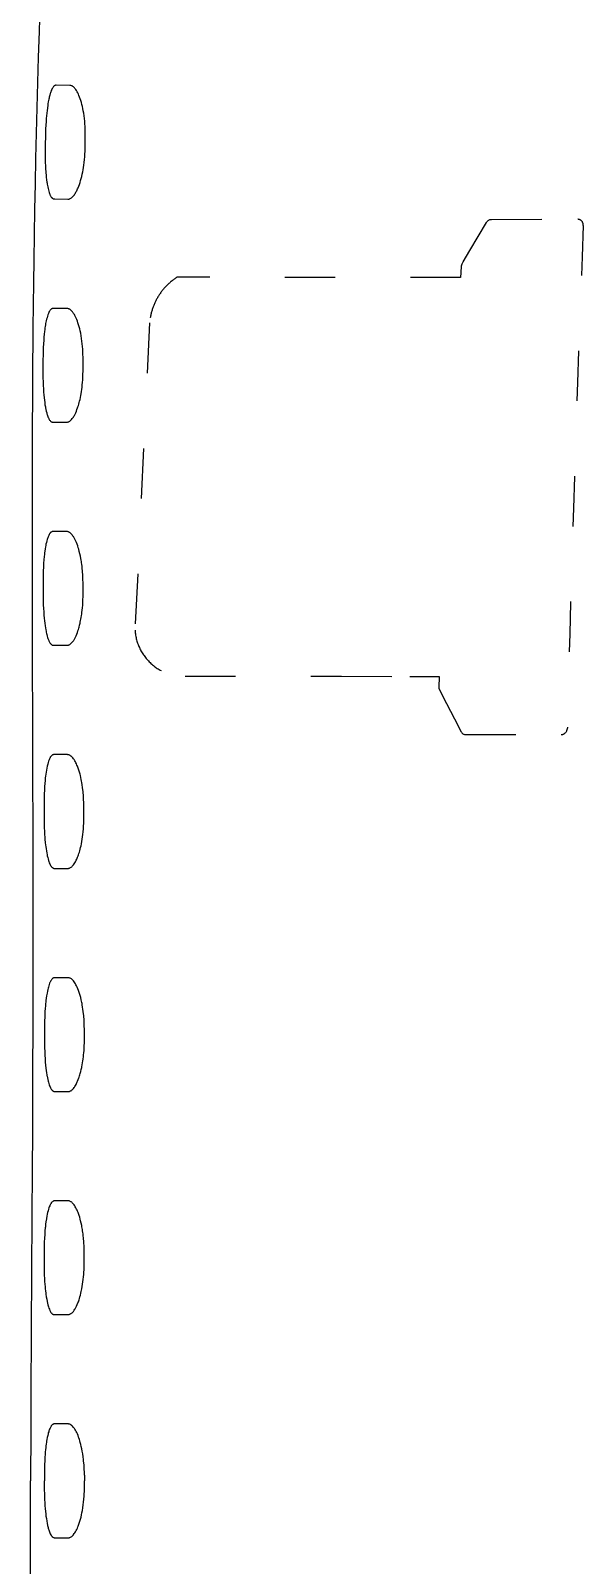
# Model space of a CAD drawing. Extents: x -62750 to 17911, y -49048 to 6133.
# Drawn here: x -2187 to -865, y -25361 to -21692 of the extents above; entities that cross this region are included whole.
import ezdxf

# ---------------------------------------------------------------- set-up
doc = ezdxf.new("R2010")
doc.units = 0
doc.linetypes.add('ACAD_ISO03W100', pattern=[30, 12, -18])
doc.layers.get('0').update_dxf_attribs({"linetype": 'CONTINUOUS'})
doc.layers.add('CargoDoors', color=7, linetype='ACAD_ISO03W100')

msp = doc.modelspace()

# ---------------------------------------------------------------- linework, layer by layer
at = {"color": 7}
for p, q in [((-2093.7, -21822.7), (-2126.5, -21822.2)), ((-2157.8, -23011.2), (-2157.7, -23039.2)), ((-2155.5, -23544.6), (-2155.4, -23572.6)), ((-2154.4, -24085), (-2154.4, -24106)), ((-2059.1, -24106), (-2059.1, -24078)), ((-2155.2, -24611.4), (-2155.3, -24639.4)), ((-2187.5, -42697.5), (-2187.5, -25158.8)), ((-2130.4, -25294.8), (-2097.4, -25294.8))]:
    msp.add_line(p, q, dxfattribs=at)
at = {"color": 7, "ltscale": 0.349851}
msp.add_line((-2057.3, -21973.2), (-2057, -21959.3), dxfattribs=at)
at = {"color": 7, "ltscale": 0.349755}
msp.add_line((-2057, -21959.3), (-2056.8, -21945.3), dxfattribs=at)
at = {"color": 7, "ltscale": 0.350052}
msp.add_line((-2062.2, -22492), (-2062.1, -22478), dxfattribs=at)
at = {"color": 7, "ltscale": 0.350051}
msp.add_line((-2062.2, -22506), (-2062.2, -22492), dxfattribs=at)
at = {"color": 7, "ltscale": 0.349953}
for p, q in [((-2062.2, -23025.2), (-2062.2, -23011.2)), ((-2062.1, -23039.2), (-2062.2, -23025.2)), ((-2060.3, -23558.6), (-2060.3, -23544.6)), ((-2060.2, -23572.6), (-2060.3, -23558.6))]:
    msp.add_line(p, q, dxfattribs=at)
at = {"color": 7, "ltscale": 0.174902}
msp.add_line((-2154.4, -24078), (-2154.4, -24085), dxfattribs=at)
at = {"color": 7, "ltscale": 0.349756}
msp.add_line((-2059.5, -24625.4), (-2059.5, -24611.4), dxfattribs=at)
at = {"color": 7, "ltscale": 0.349561}
msp.add_line((-2059.6, -24639.4), (-2059.5, -24625.4), dxfattribs=at)
at = {"color": 7, "ltscale": 0.349316}
msp.add_line((-2154.8, -25158.8), (-2154.8, -25172.8), dxfattribs=at)
at = {"color": 7, "ltscale": 0.002832}
msp.add_line((-2154.1, -25158.7), (-2154.1, -25158.8), dxfattribs=at)
at = {"color": 7, "ltscale": 0.349658}
msp.add_line((-2058.9, -25172.8), (-2058.9, -25158.8), dxfattribs=at)
at = {"color": 7, "ltscale": 0.001709}
msp.add_line((-2058.8, -25158.8), (-2058.8, -25158.7), dxfattribs=at)
at = {"color": 7}
for points in [[(-2166.1, -21663.8), (-2167.2, -21694.1), (-2169.2, -21754.9), (-2171.1, -21815.6), (-2172.8, -21876.3), (-2174.3, -21936.9), (-2175.8, -21997.6), (-2177, -22058.3), (-2178.2, -22119), (-2179.2, -22179.6), (-2180.1, -22240.3), (-2180.8, -22294.2), (-2181.5, -22348.1), (-2182, -22402.1), (-2182.4, -22442.5), (-2182.7, -22482.9), (-2183.2, -22563.8), (-2183.6, -22644.7), (-2183.8, -22725.6), (-2183.9, -22783.3), (-2184, -22840.9), (-2184, -22904.7), (-2183.9, -22968.5), (-2183.8, -23049.5), (-2183.7, -23103.5), (-2183.5, -23211.6), (-2183.2, -23333.3), (-2182.8, -23454.9), (-2182.5, -23617.4), (-2182.4, -23698.6), (-2182.3, -23820.5), (-2182.3, -23942.5), (-2182.5, -24064.5), (-2182.8, -24186.6), (-2183.3, -24308.6), (-2183.9, -24430.6), (-2184.4, -24511.8), (-2185.4, -24674.3), (-2186.1, -24782.2), (-2186.4, -24836.2), (-2186.8, -24917.2), (-2187.2, -24997.7), (-2187.3, -25038), (-2187.4, -25078.3), (-2187.5, -25118.5), (-2187.5, -25158.8)], [(-2126.5, -21822.2), (-2127.1, -21822.2), (-2127.6, -21822.3), (-2128.4, -21822.5), (-2129.2, -21822.7), (-2130, -21823.1), (-2130.5, -21823.5), (-2131, -21823.8), (-2132, -21824.7), (-2132.9, -21825.7), (-2133.9, -21826.9), (-2134.8, -21828.3), (-2135.4, -21829.2), (-2136, -21830.3), (-2137.1, -21832.5), (-2138.2, -21834.9), (-2138.8, -21836.6), (-2139.4, -21838.3), (-2140.1, -21840.1), (-2140.7, -21842.1), (-2141.9, -21846.1), (-2142.9, -21850.5)], [(-2073.4, -21843.5), (-2074.8, -21840.5), (-2076.3, -21837.7), (-2077.9, -21835.1), (-2079.4, -21832.8), (-2080.2, -21831.7), (-2081.1, -21830.6), (-2081.8, -21829.7), (-2082.6, -21828.8), (-2083.4, -21828), (-2084.1, -21827.3), (-2085.2, -21826.3), (-2086.3, -21825.5), (-2087.3, -21824.8), (-2088.6, -21824.1), (-2089.9, -21823.5), (-2091.2, -21823.1), (-2092.5, -21822.8), (-2093.1, -21822.7), (-2093.7, -21822.7)], [(-2145.3, -21861.7), (-2146.1, -21866.5), (-2146.6, -21869.9), (-2147.6, -21876.9)], [(-2060.6, -21889.2), (-2061.6, -21883.2), (-2062.6, -21878), (-2063.8, -21872.9), (-2064.9, -21868), (-2066.2, -21863.3), (-2067.5, -21858.8), (-2069, -21854.5), (-2070.4, -21850.5), (-2071.9, -21846.9), (-2073.4, -21843.5)], [(-2147.6, -21876.9), (-2148.3, -21882.8), (-2149, -21889.1), (-2149.7, -21895.6), (-2150.2, -21902.2), (-2150.7, -21909), (-2151.3, -21917.6), (-2151.7, -21926.3), (-2152, -21935), (-2152.2, -21943.8)], [(-2056.8, -21945.3), (-2056.8, -21939.4), (-2056.8, -21933.5), (-2057, -21927.7), (-2057.2, -21921.1), (-2057.7, -21914.5), (-2058.2, -21908), (-2058.9, -21901.7), (-2059.7, -21895.4), (-2060.6, -21889.2)], [(-2152.7, -21971.8), (-2152.8, -21981.1), (-2152.8, -21990.4), (-2152.7, -21999.6), (-2152.5, -22008.7), (-2152.3, -22013.7), (-2152, -22018.7), (-2151.7, -22023.5)], [(-2062.9, -22029.5), (-2062, -22024.3), (-2061.1, -22018.9), (-2060.3, -22013.4), (-2059.5, -22006.9), (-2058.8, -22000.2), (-2058.2, -21993.5), (-2057.7, -21986.8), (-2057.4, -21980), (-2057.3, -21973.2)], [(-2150.4, -22040.9), (-2150.2, -22042.3), (-2149.5, -22048.3), (-2148.8, -22054)], [(-2077.4, -22074.9), (-2076.3, -22072.7), (-2075.2, -22070.3), (-2074.1, -22067.8), (-2072.5, -22063.8), (-2070.9, -22059.5), (-2069.4, -22055), (-2067.9, -22050.3), (-2066.6, -22045.4), (-2065.3, -22040.2), (-2064.1, -22034.9), (-2062.9, -22029.5)], [(-2148, -22058.7), (-2147.4, -22062), (-2146.8, -22065.2), (-2146, -22069), (-2145.2, -22072.5), (-2144.3, -22075.7), (-2143.4, -22078.6), (-2142.4, -22081.3), (-2141.9, -22082.7), (-2141.3, -22084.1), (-2140.7, -22085.3), (-2140.1, -22086.5), (-2139.2, -22088.2), (-2138.2, -22089.6), (-2137.2, -22090.9), (-2136.7, -22091.4), (-2136.2, -22091.9), (-2135.3, -22092.6), (-2134.4, -22093.2), (-2133.6, -22093.6), (-2132.7, -22093.9), (-2131.8, -22094.1), (-2131.2, -22094.1), (-2129.8, -22094.1), (-2098.3, -22094.6)], [(-2098.3, -22094.6), (-2097.4, -22094.6), (-2096.5, -22094.5), (-2095.6, -22094.3), (-2094.9, -22094.1), (-2094.2, -22093.9), (-2092.8, -22093.3), (-2091.5, -22092.6), (-2090.1, -22091.6), (-2088.7, -22090.6), (-2087.3, -22089.2), (-2085.8, -22087.7), (-2084.3, -22086), (-2082.9, -22084.1), (-2081.7, -22082.3), (-2080.4, -22080.3), (-2079.2, -22078.2), (-2078.3, -22076.6), (-2077.4, -22074.9)], [(-2100.7, -22355.9), (-2112.9, -22355.8), (-2132.7, -22355.7), (-2133.4, -22355.7), (-2134.4, -22355.8), (-2134.9, -22355.8), (-2135.3, -22355.9), (-2135.8, -22356.1), (-2136.8, -22356.5), (-2137.3, -22356.8), (-2137.8, -22357.1), (-2138.8, -22358), (-2139.8, -22358.9), (-2140.8, -22360.1), (-2141.7, -22361.4), (-2142.3, -22362.3), (-2142.9, -22363.3), (-2144, -22365.5), (-2145, -22367.8), (-2145.6, -22369.3), (-2146.2, -22370.9), (-2147.4, -22374.3), (-2148.4, -22378), (-2149.4, -22381.8), (-2150.4, -22385.9), (-2151, -22388.9), (-2151.6, -22392)], [(-2080.4, -22375.6), (-2081.7, -22373.1), (-2083, -22370.7), (-2083.8, -22369.3), (-2084.7, -22367.9), (-2085.5, -22366.7), (-2086.3, -22365.6), (-2087.6, -22363.9), (-2088.9, -22362.4), (-2090.3, -22361), (-2091.6, -22359.8), (-2092.4, -22359.2), (-2093.1, -22358.6), (-2094.1, -22357.9), (-2095.1, -22357.4), (-2096.1, -22356.9), (-2097.3, -22356.5), (-2098.4, -22356.1), (-2099.5, -22356), (-2100.7, -22355.9)], [(-2066.7, -22421.2), (-2067.8, -22415.4), (-2069, -22409.7), (-2070.2, -22404.6), (-2071.5, -22399.7), (-2072.9, -22395.1), (-2074.3, -22390.7), (-2075.8, -22386.4), (-2077.3, -22382.5), (-2078.8, -22378.9), (-2080.4, -22375.6)], [(-2151.6, -22392), (-2152.1, -22395.1), (-2152.7, -22398.7), (-2153.3, -22402.4), (-2153.8, -22406.5), (-2154.3, -22410.7), (-2155.1, -22417.5), (-2155.7, -22424.4), (-2156.3, -22431.4), (-2156.9, -22440.4), (-2157.4, -22449.5), (-2157.7, -22458.8), (-2157.9, -22468.2), (-2158, -22477.7)], [(-2062.1, -22478), (-2062.1, -22472.1), (-2062.3, -22466.1), (-2062.5, -22460.2), (-2062.9, -22453.5), (-2063.4, -22446.8), (-2064, -22440.3), (-2064.8, -22433.8), (-2065.7, -22427.4), (-2066.7, -22421.2)], [(-2158.1, -22505.7), (-2158.1, -22513.8), (-2158, -22521.9), (-2157.8, -22531.3), (-2157.4, -22540.2), (-2157, -22548.4), (-2156.5, -22556), (-2155.9, -22562.7), (-2155.3, -22569.3), (-2154.6, -22575.4), (-2153.9, -22581), (-2153.2, -22586.1), (-2152.3, -22591)], [(-2075.2, -22593.8), (-2074.4, -22591.5), (-2073.4, -22588.2), (-2072.4, -22584.8), (-2071.3, -22581.1), (-2070.4, -22577.3), (-2069.4, -22573.2), (-2068.5, -22569), (-2067.6, -22564.4), (-2066.7, -22559.8), (-2065.9, -22554.7), (-2065.2, -22549.6), (-2064.5, -22544.4), (-2063.9, -22538.8), (-2063.4, -22533.2), (-2062.9, -22526.4), (-2062.5, -22519.6), (-2062.3, -22512.8), (-2062.2, -22506)], [(-2151.8, -22593.8), (-2151.1, -22597.6), (-2150.3, -22601.3), (-2149.2, -22605.6), (-2148.6, -22607.6), (-2148, -22609.6), (-2147.2, -22612), (-2146.4, -22614.4), (-2145.5, -22616.5), (-2144.9, -22617.8), (-2144.3, -22619.1), (-2143.7, -22620.2), (-2143.1, -22621.2), (-2142.2, -22622.7), (-2141.2, -22624), (-2140.2, -22625.1), (-2139.2, -22626), (-2138.7, -22626.4), (-2138.2, -22626.7), (-2137.6, -22627), (-2137.1, -22627.3), (-2136.4, -22627.5), (-2135.7, -22627.7), (-2134.8, -22627.8), (-2133.8, -22627.8), (-2101.6, -22627.9)], [(-2081.3, -22608.5), (-2079.7, -22605.1), (-2078.2, -22601.6), (-2076.7, -22597.8), (-2075.2, -22593.8)], [(-2101.6, -22627.9), (-2101, -22627.9), (-2100.3, -22627.8), (-2099.7, -22627.7), (-2099, -22627.6), (-2097.7, -22627.2), (-2096.3, -22626.6), (-2095, -22625.9), (-2093.7, -22625), (-2092.4, -22624), (-2090.9, -22622.6), (-2089.5, -22621.1), (-2088.1, -22619.4), (-2086.7, -22617.5), (-2085.4, -22615.7), (-2084.2, -22613.8), (-2083, -22611.8), (-2082.2, -22610.1), (-2081.3, -22608.5)], [(-2101.4, -22889.2), (-2109.5, -22889.2), (-2133.5, -22889.2), (-2134.3, -22889.2), (-2135.1, -22889.3), (-2135.6, -22889.3), (-2136.1, -22889.5), (-2137.1, -22889.8), (-2138, -22890.4), (-2139, -22891), (-2139.9, -22891.9), (-2140.5, -22892.5), (-2141, -22893.1), (-2141.6, -22893.9), (-2142.2, -22894.7), (-2143.2, -22896.4), (-2144.3, -22898.4), (-2145.1, -22900.2), (-2146, -22902.3), (-2146.8, -22904.4), (-2147.3, -22906.2), (-2147.9, -22908), (-2149, -22911.8), (-2150, -22915.7), (-2150.9, -22919.8), (-2151.5, -22922.8), (-2152, -22926)], [(-2081.2, -22908.7), (-2082.4, -22906.2), (-2083.7, -22904), (-2084.6, -22902.5), (-2085.4, -22901.2), (-2086.3, -22900), (-2087.1, -22898.8), (-2088.4, -22897.2), (-2089.7, -22895.6), (-2091, -22894.3), (-2092.4, -22893.1), (-2093.1, -22892.5), (-2093.8, -22891.9), (-2094.9, -22891.2), (-2095.9, -22890.7), (-2096.9, -22890.2), (-2098, -22889.8), (-2099.1, -22889.5), (-2100.3, -22889.3), (-2101.4, -22889.2)], [(-2152, -22926), (-2152.8, -22930.8), (-2153.6, -22935.9), (-2154.1, -22940.2), (-2154.7, -22944.5), (-2155.1, -22949.1), (-2155.9, -22957.1), (-2156.5, -22965.2), (-2157, -22974.1), (-2157.4, -22983.2), (-2157.6, -22992.5), (-2157.8, -23001.8), (-2157.8, -23011.2)], [(-2062.2, -23011.2), (-2062.3, -23004.5), (-2062.5, -22997.8), (-2062.8, -22991.2), (-2063.1, -22987.1), (-2063.4, -22983), (-2063.9, -22977.8), (-2064.5, -22972.6), (-2065.1, -22967.5), (-2065.6, -22964), (-2066.1, -22960.6), (-2066.7, -22957.3), (-2067.3, -22954.1), (-2068.5, -22947.8), (-2069.7, -22942.2), (-2071.1, -22936.7), (-2072.5, -22931.5), (-2073.5, -22928.2), (-2075, -22923.6), (-2076.5, -22919.4), (-2078.1, -22915.5), (-2079.6, -22912), (-2081.2, -22908.7)], [(-2157.7, -23039.2), (-2157.7, -23045.3), (-2157.5, -23054.7), (-2157.2, -23064.1), (-2156.8, -23073.1), (-2156.3, -23081.5), (-2155.7, -23088.9), (-2155.1, -23096.2), (-2154.4, -23102.7), (-2153.7, -23108.7), (-2153, -23114.3), (-2152.2, -23119.5), (-2151.3, -23124.4)], [(-2080.5, -23141.7), (-2078.8, -23138.2), (-2077.3, -23134.5), (-2075.8, -23130.6), (-2074.3, -23126.4), (-2073.3, -23123.5), (-2072.4, -23120.4), (-2071.7, -23117.8), (-2070.4, -23113.1), (-2069.3, -23108.2), (-2068.8, -23106.2), (-2067.9, -23101.7), (-2067.2, -23098.4), (-2066.6, -23095), (-2065.8, -23090.1), (-2065.3, -23086.5), (-2064.8, -23082.9), (-2064.2, -23077.6), (-2063.5, -23071.3), (-2063, -23064.9), (-2062.6, -23058.5), (-2062.3, -23052.1), (-2062.2, -23045.6), (-2062.1, -23039.2)], [(-2151.3, -23124.4), (-2150.8, -23127.4), (-2150.2, -23130.2), (-2149.6, -23133), (-2148.9, -23135.6), (-2148, -23139.1), (-2147.1, -23142.3), (-2146.1, -23145.3), (-2145, -23148.1), (-2144.4, -23149.6), (-2143.8, -23150.9), (-2143.2, -23152.2), (-2142.6, -23153.4), (-2141.6, -23155.1), (-2140.6, -23156.5), (-2139.6, -23157.8), (-2139.1, -23158.4), (-2138.5, -23158.9), (-2137.7, -23159.6), (-2136.8, -23160.2), (-2135.9, -23160.7), (-2135, -23161), (-2134.1, -23161.2), (-2133.1, -23161.2), (-2130.6, -23161.2), (-2100.5, -23161.2)], [(-2100.5, -23161.2), (-2099.6, -23161.2), (-2098.7, -23161), (-2097.8, -23160.8), (-2097.1, -23160.7), (-2096.5, -23160.4), (-2095.1, -23159.8), (-2093.8, -23159.1), (-2092.5, -23158.1), (-2091, -23156.9), (-2089.6, -23155.5), (-2088.2, -23154), (-2086.8, -23152.2), (-2085.4, -23150.3), (-2084.6, -23149.1), (-2083.8, -23147.8), (-2082.9, -23146.3), (-2082.1, -23144.8), (-2080.5, -23141.7)], [(-2099.3, -23422.6), (-2131, -23422.6), (-2131.9, -23422.6), (-2132.9, -23422.6), (-2133.7, -23422.8), (-2134.5, -23423.1), (-2135.3, -23423.4), (-2136, -23423.9), (-2137, -23424.7), (-2138, -23425.6), (-2139, -23426.8), (-2139.9, -23428.1), (-2140.5, -23429), (-2141.1, -23430), (-2141.7, -23431.1), (-2142.3, -23432.3), (-2143.4, -23434.9), (-2144, -23436.4), (-2144.6, -23438), (-2145.7, -23441.4), (-2146.7, -23445.1), (-2147.4, -23447.6), (-2148, -23450.1), (-2148.9, -23454.6), (-2149.8, -23459.4)], [(-2079.2, -23442.1), (-2080.5, -23439.7), (-2081.8, -23437.4), (-2082.6, -23436), (-2083.5, -23434.6), (-2084.3, -23433.4), (-2085.1, -23432.3), (-2086.4, -23430.6), (-2087.7, -23429.1), (-2089, -23427.7), (-2090.4, -23426.5), (-2091.1, -23425.9), (-2091.8, -23425.3), (-2092.8, -23424.7), (-2093.8, -23424.1), (-2094.8, -23423.6), (-2096, -23423.2), (-2097.1, -23422.9), (-2098.2, -23422.7), (-2099.3, -23422.6)], [(-2060.3, -23544.6), (-2060.4, -23537.3), (-2060.7, -23529.9), (-2061.1, -23522.6), (-2061.4, -23518.5), (-2061.7, -23514.4), (-2062.1, -23510.5), (-2062.5, -23506.6), (-2063.3, -23500.8), (-2064.1, -23495), (-2065.1, -23489.3), (-2065.6, -23486.3), (-2066.4, -23482), (-2067.4, -23477.6), (-2068.6, -23472.4), (-2069.3, -23469.6), (-2070.8, -23464.4), (-2072.2, -23459.6), (-2073.1, -23457.2), (-2073.9, -23454.8), (-2074.7, -23452.5), (-2075.6, -23450.4), (-2076.8, -23447.5), (-2078, -23444.7), (-2079.2, -23442.1)], [(-2149.8, -23459.4), (-2150.6, -23464.4), (-2151.4, -23469.5), (-2151.9, -23473.7), (-2152.4, -23477.9), (-2153.1, -23484.6), (-2153.7, -23491.6), (-2154.2, -23498.6), (-2154.7, -23507.5), (-2155.1, -23516.6), (-2155.4, -23525.9), (-2155.5, -23535.2), (-2155.5, -23544.6)], [(-2155.4, -23572.6), (-2155.4, -23578.3), (-2155.2, -23587.7), (-2154.9, -23597), (-2154.5, -23606.1), (-2154, -23615.1), (-2153.7, -23618.7), (-2153.2, -23625.8), (-2152.5, -23632.7), (-2151.8, -23639.1), (-2151.4, -23642), (-2150.7, -23647.6), (-2149.9, -23652.8), (-2149, -23657.8)], [(-2064.9, -23630.1), (-2064.1, -23624.8), (-2063.2, -23619.3), (-2062.5, -23613.7), (-2061.8, -23607), (-2061.2, -23600.2), (-2060.8, -23593.4), (-2060.4, -23586.5), (-2060.3, -23579.5), (-2060.2, -23572.6)], [(-2149, -23657.8), (-2148.4, -23661.2), (-2147.7, -23664.5), (-2146.8, -23668.4), (-2145.9, -23672), (-2144.9, -23675.3), (-2143.9, -23678.4), (-2142.9, -23681), (-2141.9, -23683.5), (-2140.8, -23685.7), (-2139.7, -23687.8), (-2138.7, -23689.4), (-2138.1, -23690.2), (-2137.5, -23690.9), (-2136.5, -23692), (-2135.5, -23692.8), (-2135, -23693.2), (-2134.5, -23693.6), (-2133.7, -23694), (-2132.9, -23694.3), (-2132.1, -23694.5), (-2131.3, -23694.6), (-2131, -23694.6), (-2130.4, -23694.6), (-2098.3, -23694.6)], [(-2098.3, -23694.6), (-2097.1, -23694.5), (-2095.9, -23694.3), (-2094.7, -23693.9), (-2093.4, -23693.4), (-2092.1, -23692.7), (-2090.7, -23691.8), (-2089.4, -23690.8), (-2088.1, -23689.6), (-2087.3, -23688.8), (-2086.6, -23687.9), (-2085.8, -23687), (-2085, -23686), (-2083.4, -23683.9), (-2081.9, -23681.6), (-2080.5, -23679.1), (-2079.4, -23677.1), (-2078.3, -23674.9), (-2077.2, -23672.6), (-2076.1, -23670.2), (-2075.1, -23667.6), (-2074, -23664.8), (-2072.9, -23661.9), (-2071.9, -23658.8), (-2070.9, -23655.6), (-2070, -23652.3), (-2068.9, -23648.6), (-2068, -23644.7), (-2067, -23640.7), (-2065.9, -23635.5), (-2064.9, -23630.1)], [(-2097.6, -23956), (-2129.2, -23956), (-2130, -23956), (-2131.1, -23956), (-2131.6, -23956.1), (-2132.2, -23956.3), (-2132.7, -23956.4), (-2133.2, -23956.6), (-2134.2, -23957.2), (-2135.1, -23957.9), (-2136.1, -23958.8), (-2137, -23959.8), (-2137.9, -23961), (-2138.8, -23962.4), (-2139.7, -23963.9), (-2140.3, -23965.1), (-2140.9, -23966.4), (-2141.5, -23967.7), (-2142.1, -23969.2), (-2143.2, -23972.1), (-2144.2, -23975.2), (-2145.2, -23978.6), (-2145.8, -23981.1), (-2146.5, -23983.7), (-2147.4, -23988.1), (-2148.3, -23992.8)], [(-2077.7, -23975.5), (-2079.1, -23972.7), (-2080.5, -23970.2), (-2082, -23967.8), (-2083.5, -23965.7), (-2085, -23963.7), (-2085.8, -23962.7), (-2086.6, -23961.9), (-2087.3, -23961.1), (-2088.1, -23960.4), (-2089.2, -23959.5), (-2090.2, -23958.7), (-2091.3, -23958), (-2092.6, -23957.2), (-2093.8, -23956.7), (-2095.1, -23956.3), (-2096.4, -23956.1), (-2097.6, -23956)], [(-2148.3, -23992.8), (-2149.3, -23998.9), (-2150.1, -24004.6), (-2150.9, -24010.5), (-2151.3, -24013.8), (-2151.8, -24018.7), (-2152.2, -24023.6), (-2152.7, -24029.1), (-2153.2, -24037.2), (-2153.7, -24045.4), (-2153.9, -24050), (-2154.2, -24059.2), (-2154.4, -24068.6), (-2154.4, -24078)], [(-2059.1, -24078), (-2059.2, -24072.7), (-2059.3, -24067.4), (-2059.4, -24063.1), (-2059.7, -24058.7), (-2059.9, -24054.5), (-2060.2, -24050.3), (-2060.6, -24046.3), (-2061, -24042.4), (-2061.6, -24036.9), (-2062.3, -24031.5), (-2063.1, -24026.2), (-2064, -24021), (-2064.5, -24017.9), (-2065.2, -24014.8), (-2066.5, -24008.8), (-2067.8, -24003.3), (-2069.2, -23998.3), (-2070.6, -23993.4), (-2072.1, -23989.1), (-2073.1, -23986.2), (-2074.6, -23982.2), (-2076.1, -23978.7), (-2077.7, -23975.5)], [(-2154.4, -24106), (-2154.4, -24112.6), (-2154.3, -24119.2), (-2154.2, -24123.7), (-2153.9, -24132.5), (-2153.6, -24141.2), (-2153.1, -24149.5), (-2152.5, -24157.6), (-2151.8, -24165.3), (-2151.1, -24171.9), (-2150.4, -24177.6), (-2149.6, -24183), (-2148.9, -24188)], [(-2069.7, -24188), (-2068.9, -24185.3), (-2067.6, -24180.4), (-2066.4, -24175.6), (-2065.4, -24170.9), (-2065, -24168.8), (-2064.2, -24164.5), (-2063.3, -24159.8), (-2062.5, -24154.6), (-2062, -24150.7), (-2061.2, -24144.1), (-2060.7, -24139.9), (-2060.3, -24135.7), (-2059.9, -24129.9), (-2059.5, -24123.9), (-2059.3, -24118), (-2059.1, -24112), (-2059.1, -24106)], [(-2148.3, -24191.2), (-2147.6, -24194.9), (-2146.7, -24199), (-2145.8, -24202.9), (-2145, -24205.9), (-2144.2, -24208.7), (-2143.3, -24211.7), (-2142.3, -24214.4), (-2141.2, -24216.9), (-2140.2, -24219.1), (-2139.1, -24221.1), (-2138.6, -24222), (-2138, -24222.8), (-2137.5, -24223.6), (-2136.9, -24224.3), (-2136.3, -24224.9), (-2135.8, -24225.5), (-2134.8, -24226.4), (-2133.8, -24227), (-2132.9, -24227.5), (-2132.4, -24227.7), (-2131.8, -24227.8), (-2131.4, -24228), (-2130.5, -24228), (-2129.3, -24228), (-2097.5, -24228)], [(-2097.5, -24228), (-2096.6, -24228), (-2095.8, -24227.9), (-2094.9, -24227.7), (-2094.2, -24227.5), (-2093.6, -24227.3), (-2092.2, -24226.7), (-2090.9, -24226), (-2089.6, -24225), (-2088.5, -24224.2), (-2087.4, -24223.2), (-2086.4, -24222.1), (-2084.9, -24220.4), (-2083.4, -24218.5), (-2082.6, -24217.4), (-2081.5, -24215.7), (-2080.4, -24213.8), (-2078.8, -24211), (-2077.5, -24208.6), (-2076, -24205.2), (-2075.2, -24203.4), (-2073.6, -24199.6), (-2072.2, -24195.6), (-2071.4, -24193.4), (-2070.6, -24190.7), (-2069.7, -24188)], [(-2097.8, -24489.4), (-2129.5, -24489.4), (-2130.3, -24489.4), (-2131.5, -24489.5), (-2132.2, -24489.6), (-2132.9, -24489.8), (-2133.5, -24490.1), (-2134, -24490.4), (-2134.5, -24490.7), (-2135.5, -24491.4), (-2136.5, -24492.3), (-2137.3, -24493.2), (-2138.1, -24494.2), (-2138.8, -24495.3), (-2139.4, -24496.2), (-2140, -24497.1), (-2141, -24499), (-2141.9, -24501.1), (-2142.9, -24503.4), (-2143.9, -24506.4), (-2144.9, -24509.6), (-2146, -24513.2), (-2146.9, -24517), (-2147.9, -24521.5), (-2148.8, -24526.2)], [(-2077.8, -24508.9), (-2079.2, -24506.2), (-2080.7, -24503.6), (-2082.1, -24501.3), (-2083.6, -24499.1), (-2085.1, -24497.1), (-2085.9, -24496.2), (-2086.7, -24495.3), (-2087.5, -24494.5), (-2088.2, -24493.8), (-2089.3, -24492.9), (-2090.3, -24492.1), (-2091.4, -24491.4), (-2092.7, -24490.7), (-2094, -24490.1), (-2095.2, -24489.7), (-2096.5, -24489.5), (-2097.2, -24489.4), (-2097.8, -24489.4)], [(-2148.8, -24526.2), (-2149.7, -24531.4), (-2150.5, -24536.8), (-2150.9, -24539), (-2151.7, -24545.5), (-2152.3, -24551.5), (-2152.6, -24554.1), (-2153.2, -24561), (-2153.9, -24569.8), (-2154.4, -24578.8), (-2154.8, -24588), (-2155, -24595.8), (-2155.2, -24603.6), (-2155.2, -24611.4)], [(-2059.5, -24611.4), (-2059.5, -24606), (-2059.7, -24600.7), (-2059.9, -24595.4), (-2060, -24592.4), (-2060.4, -24585.3), (-2060.8, -24581.3), (-2061.1, -24577.3), (-2061.5, -24573.4), (-2062.2, -24568.2), (-2062.6, -24564.7), (-2063.1, -24561.3), (-2063.6, -24558), (-2064.2, -24554.7), (-2064.8, -24551.5), (-2065.4, -24548.3), (-2066.7, -24542.4), (-2067.9, -24537.4), (-2069, -24533), (-2070.2, -24528.7), (-2071.8, -24524), (-2072.6, -24521.6), (-2073.4, -24519.3), (-2074.2, -24517.1), (-2075.4, -24514.3), (-2076.6, -24511.5), (-2077.8, -24508.9)], [(-2155, -24659.7), (-2154.8, -24667.4), (-2154.4, -24674.6), (-2154.1, -24681.1), (-2153.5, -24689.6), (-2153.1, -24694.4), (-2152.6, -24699.5), (-2152, -24704.8), (-2151.4, -24710.1), (-2151.1, -24712.7), (-2150.1, -24719.2), (-2149.2, -24724.6)], [(-2098.2, -24761.3), (-2097.1, -24761.3), (-2096.1, -24761.1), (-2095.1, -24760.9), (-2094, -24760.5), (-2093.3, -24760.2), (-2092.6, -24759.8), (-2091.2, -24759), (-2090.4, -24758.5), (-2089.6, -24757.8), (-2088.6, -24757), (-2087.6, -24756), (-2086.8, -24755.2), (-2086.1, -24754.4), (-2085.4, -24753.6), (-2084.6, -24752.5), (-2083.4, -24750.8), (-2081.9, -24748.7), (-2081.1, -24747.2), (-2080.2, -24745.7), (-2079.3, -24744.1), (-2077.6, -24740.8), (-2076, -24737.2), (-2074.4, -24733.2), (-2073.3, -24730.5), (-2071.8, -24726.1), (-2070.7, -24722.5), (-2069.6, -24718.9), (-2068.5, -24715), (-2067.3, -24710.2), (-2066.3, -24705.7), (-2065.1, -24699.7), (-2064.1, -24694.3), (-2063.2, -24688.7), (-2062.3, -24682.6), (-2061.6, -24677.1), (-2061.1, -24671.4), (-2060.6, -24665.5), (-2060.2, -24659.6)], [(-2149.2, -24724.6), (-2148.2, -24729.7), (-2147.3, -24733.8), (-2146.3, -24737.6), (-2145.6, -24740.3), (-2144.8, -24742.9), (-2143.8, -24745.9), (-2142.8, -24748.6), (-2141.7, -24751.1), (-2140.8, -24753), (-2139.9, -24754.6), (-2139.1, -24755.9), (-2138.5, -24756.7), (-2137.9, -24757.4), (-2137.4, -24758), (-2136.8, -24758.6), (-2136.2, -24759.2), (-2135.6, -24759.7), (-2135, -24760.1), (-2134.5, -24760.4), (-2134, -24760.7), (-2133.3, -24760.9), (-2132.6, -24761.2), (-2131.9, -24761.3), (-2131.2, -24761.3), (-2130.1, -24761.3), (-2098.2, -24761.3)], [(-2058.9, -25144.8), (-2059, -25141.2), (-2059.1, -25136.6), (-2059.2, -25132.1), (-2059.5, -25126.5), (-2059.9, -25121), (-2060.3, -25115.5), (-2060.7, -25111.7), (-2061.1, -25108), (-2061.9, -25101.2), (-2062.9, -25094.5), (-2064, -25088), (-2065.1, -25082.3), (-2066.3, -25076.8), (-2067.6, -25071.5), (-2068.8, -25066.7), (-2069.9, -25063), (-2071, -25059.5), (-2072.2, -25056), (-2072.8, -25054.4), (-2074.2, -25050.5), (-2075.8, -25046.7), (-2077.3, -25043.5), (-2078.8, -25040.4), (-2080.3, -25037.7), (-2081.9, -25035.1), (-2082.9, -25033.5), (-2084.2, -25031.7), (-2085.6, -25030.1), (-2087.1, -25028.3), (-2088.3, -25027.1), (-2089.6, -25026.1), (-2090.8, -25025.2), (-2091.6, -25024.7), (-2092.4, -25024.2), (-2093.6, -25023.6), (-2094.9, -25023.2), (-2096.1, -25022.9), (-2097.3, -25022.8), (-2098.1, -25022.7), (-2129.8, -25022.7), (-2130.5, -25022.7), (-2131.1, -25022.8), (-2131.8, -25022.8), (-2132.5, -25023), (-2133.2, -25023.2), (-2133.7, -25023.4), (-2134.2, -25023.7), (-2135.1, -25024.3), (-2136.1, -25025.2), (-2137, -25026.1), (-2137.6, -25026.8), (-2138.1, -25027.5), (-2138.7, -25028.4), (-2139.3, -25029.3), (-2140.3, -25031), (-2141.2, -25032.9), (-2142.1, -25034.9), (-2143.1, -25037.5), (-2143.8, -25039.3), (-2144.4, -25041.3), (-2145.3, -25044.2), (-2145.8, -25046.2), (-2146.8, -25050.4), (-2147.8, -25055.2), (-2148.7, -25059.5)], [(-2148.7, -25059.5), (-2149.3, -25063.6), (-2149.8, -25066.9), (-2150.3, -25070.4), (-2151, -25075.7), (-2151.4, -25079.5), (-2151.8, -25083.5), (-2152.4, -25090), (-2152.9, -25096.8), (-2153.2, -25101.7), (-2153.5, -25106.7), (-2153.8, -25112.5), (-2154, -25118.4), (-2154.2, -25127.1), (-2154.3, -25135.9), (-2154.2, -25144.7)], [(-2154.8, -25172.8), (-2154.8, -25181), (-2154.6, -25189.1), (-2154.5, -25194.4), (-2154.1, -25203.2), (-2153.7, -25211.3), (-2153.3, -25218.5), (-2152.7, -25225.2), (-2152.2, -25231.7), (-2151.5, -25237.4), (-2150.9, -25243), (-2150, -25249), (-2149.1, -25254.8), (-2148.1, -25260.3), (-2147.1, -25265.4), (-2146, -25270), (-2145.4, -25272.2), (-2144.8, -25274.3), (-2144.2, -25276.2), (-2143.6, -25278), (-2142.6, -25280.8), (-2141.6, -25283.3), (-2140.5, -25285.6), (-2139.4, -25287.7), (-2138.8, -25288.6), (-2138.2, -25289.5), (-2137.2, -25290.9), (-2136.6, -25291.5), (-2136.1, -25292.1), (-2135.5, -25292.6), (-2135, -25293.1), (-2134.1, -25293.7), (-2133.2, -25294.2), (-2132.3, -25294.5), (-2131.3, -25294.7), (-2130.4, -25294.8)], [(-2097.4, -25294.8), (-2096.5, -25294.8), (-2095.6, -25294.6), (-2094.8, -25294.4), (-2094.1, -25294.3), (-2093.4, -25294), (-2092.1, -25293.4), (-2090.7, -25292.7), (-2089.4, -25291.7), (-2088.3, -25290.9), (-2087.3, -25289.9), (-2086.2, -25288.8), (-2085.4, -25287.9), (-2084.7, -25287), (-2083.1, -25285), (-2081.6, -25282.7), (-2080.1, -25280.3), (-2078.6, -25277.7), (-2077.2, -25274.9), (-2075.8, -25271.9), (-2074.4, -25268.8), (-2073.6, -25266.7), (-2072.8, -25264.5), (-2071.2, -25260), (-2069.7, -25255.3), (-2068.3, -25250.5), (-2067, -25245.5), (-2065.8, -25240.3), (-2064.7, -25235), (-2063.6, -25229.4), (-2062.6, -25223), (-2061.6, -25216.3), (-2060.8, -25209.5), (-2060.2, -25202.5), (-2059.6, -25195.5), (-2059.3, -25189.9), (-2059.1, -25184.2), (-2058.9, -25178.5), (-2058.9, -25172.8)]]:
    msp.add_lwpolyline(points, dxfattribs=at)
for centre, radius, start, end in [((-1913.9, -21903.4), 235.1, 168.3046, 169.7897), ((-1958.4, -21894.2), 189.7, 166.6917, 168.3146), ((28302.2, -22519.6), 30459.9, 178.91671, 178.96937), ((-1914.8, -22020.1), 236.4, 188.2591, 189.4149), ((46682.4, -22674.1), 48840.8, 179.76953, 179.80238), ((-1936.1, -22553), 219.5, 189.9756, 190.7087), ((-1881.3, -24143.1), 271.3, 189.5251, 190.2175), ((-1460.9, -24640.8), 694.4, 179.8814, 181.5535), ((-2410.3, -24639), 350.8, 356.6273, 359.9388), ((20018.7, -24941.1), 22173.8, 180.52608, 180.56222), ((19092.5, -25009.6), 21151.9, 180.36623, 180.40411)]:
    msp.add_arc(centre, radius, start, end, dxfattribs=at)
msp.add_ellipse((-2064.1, -21702.7), major_axis=(64, 396.9), ratio=0.155123, start_param=2.536809, end_param=2.615592, dxfattribs=at)
at = {"layer": 'CargoDoors', "color": 7, "ltscale": 10}
for points in [[(-1155.5, -22249.4), (-1152.7, -22244.7), (-1136.8, -22217.4), (-1116.9, -22183.7), (-1096.9, -22150.1), (-1096.1, -22148.9), (-1095.1, -22147.7), (-1094.1, -22146.6), (-1092.9, -22145.6), (-1091.7, -22144.8), (-1090.5, -22144.1), (-1089.2, -22143.6), (-1087.8, -22143.2), (-1086.4, -22143), (-1085.1, -22142.9), (-878.8, -22142.7, -0.418541), (-865.5, -22157.4, 0.003742), (-903.7, -23359.5)], [(-1157.8, -22257, 0.000102), (-1159.2, -22281.9), (-1837.5, -22281.4, 0.233616), (-1903.1, -22390.7), (-1937.9, -23125.4, 0.400959), (-1817.6, -23235.4), (-1443.6, -23235.4), (-1280.4, -23235.5), (-1210.2, -23235.6)]]:
    msp.add_lwpolyline(points, format="xyb", dxfattribs=at)
for points in [[(-1211.3, -23264.6), (-1192.7, -23300.7), (-1174, -23336.9), (-1157.8, -23367.8)], [(-1157.8, -23367.8), (-1157.1, -23369), (-1156.3, -23370.1), (-1155.4, -23371.1), (-1154.4, -23372), (-1153.3, -23372.8), (-1152.1, -23373.5), (-1150.9, -23374), (-1149.7, -23374.3), (-1148.4, -23374.6), (-1147.1, -23374.6)], [(-918.1, -23374.6), (-917, -23374.5), (-915.9, -23374.4), (-914.8, -23374.1), (-913.7, -23373.8), (-912.8, -23373.4), (-911.9, -23373), (-911, -23372.5), (-910.3, -23372.1), (-909.7, -23371.6), (-908.6, -23370.7), (-907.6, -23369.6), (-906.6, -23368.4), (-905.8, -23367.2), (-905.1, -23365.8), (-904.6, -23364.4), (-904.2, -23363.2), (-903.9, -23362), (-903.7, -23360.8), (-903.7, -23359.5)]]:
    msp.add_lwpolyline(points, dxfattribs=at)
for centre, radius, start, end in [((-1142.2, -22257.5), 15.6, 148.3657, 178.1345), ((44134.7, -25006.4), 45379.4, 177.76361, 177.80037), ((-1080.6, 150592.2), 173966.8, 269.978093, 270.053505)]:
    msp.add_arc(centre, radius, start, end, dxfattribs=at)

doc.saveas('drawing.dxf')
